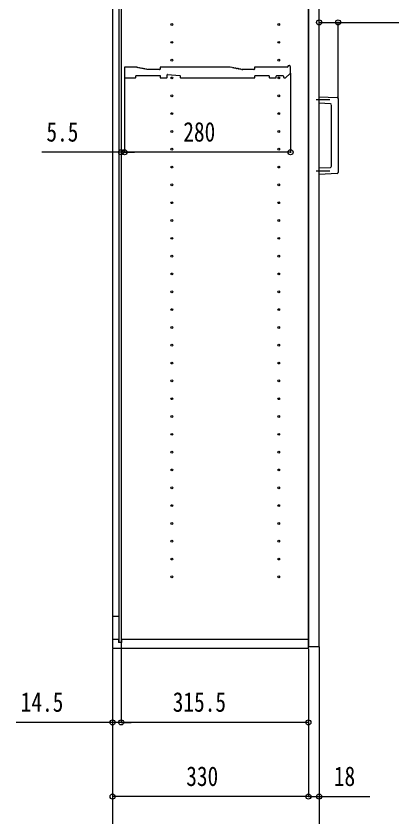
# Model space of a CAD drawing. Units: millimetres, scale not verified. Extents: x -4205 to 4205, y -2970 to 2970.
# Drawn here: x -3618 to -2972, y -1621 to -273 of the extents above; entities that cross this region are included whole.
import ezdxf
from ezdxf.enums import TextEntityAlignment as Align

# ---------------------------------------------------------------- set-up
doc = ezdxf.new("R2010")
doc.units = ezdxf.units.MM
doc.header["$LTSCALE"] = 20
for name, color, linetype in [('0-2_YKK_11', 7, 'Continuous'), ('0-3_YKK_12', 2, 'Continuous'), ('0-4_YKK_13', 4, 'Continuous'), ('0-5_YKK_D', 6, 'Continuous')]:
    doc.layers.add(name, color=color, linetype=linetype)
doc.styles.add('ＭＳ ゴシック', font='')
doc.styles.get('ＭＳ ゴシック').set_extended_font_data('MS Gothic')

msp = doc.modelspace()

# ---------------------------------------------------------------- linework, layer by layer
at = {"layer": '0-2_YKK_11'}
for p, q in [((-3434.98, -359.4), (-3434.98, -376.3)), ((-3431.48, -358.7), (-3434.28, -358.7)), ((-3430.73, -358.97), (-3430.92, -358.9)), ((-3429.23, -358.97), (-3430.73, -358.97)), ((-3429.04, -358.9), (-3429.23, -358.97)), ((-3427.54, -358.9), (-3427.92, -358.9)), ((-3426.04, -358.9), (-3426.42, -358.9)), ((-3424.54, -358.9), (-3424.92, -358.9)), ((-3423.04, -358.9), (-3423.42, -358.9)), ((-3421.54, -358.9), (-3421.92, -358.9)), ((-3420.04, -358.9), (-3420.42, -358.9)), ((-3418.54, -358.9), (-3418.92, -358.9)), ((-3417.04, -358.9), (-3417.42, -358.9)), ((-3416.05, -358.7), (-3416.48, -358.7)), ((-3414.34, -359.01), (-3415.92, -358.71)), ((-3413.46, -359.39), (-3413.83, -359.31)), ((-3411.98, -359.67), (-3412.36, -359.59)), ((-3410.51, -359.95), (-3410.88, -359.88)), ((-3409.04, -360.23), (-3409.41, -360.16)), ((-3407.56, -360.51), (-3407.94, -360.44)), ((-3406.09, -360.79), (-3406.46, -360.72)), ((-3404.61, -361.07), (-3404.99, -361)), ((-3403.14, -361.35), (-3403.52, -361.28)), ((-3401.67, -361.63), (-3402.04, -361.56)), ((-3400.19, -361.91), (-3400.57, -361.84)), ((-3398.72, -362.19), (-3399.1, -362.12)), ((-3397.25, -362.47), (-3397.62, -362.4)), ((-3395.77, -362.75), (-3396.15, -362.68)), ((-3395.05, -362.69), (-3395.19, -362.66)), ((-3394.48, -362.7), (-3394.91, -362.7)), ((-3393.54, -362.9), (-3393.92, -362.9)), ((-3392.04, -362.9), (-3392.42, -362.9)), ((-3390.54, -362.9), (-3390.92, -362.9)), ((-3389.04, -362.9), (-3389.42, -362.9)), ((-3387.54, -362.9), (-3387.92, -362.9)), ((-3386.04, -362.9), (-3386.42, -362.9)), ((-3384.54, -362.9), (-3384.92, -362.9)), ((-3383.04, -362.9), (-3383.42, -362.9)), ((-3381.54, -362.9), (-3381.92, -362.9)), ((-3380.04, -362.9), (-3380.42, -362.9)), ((-3378.54, -362.9), (-3378.92, -362.9)), ((-3377.04, -362.9), (-3377.42, -362.9)), ((-3375.68, -362.7), (-3376.48, -362.7)), ((-3374.98, -359.4), (-3374.98, -362)), ((-3373.48, -358.7), (-3374.28, -358.7)), ((-3372.54, -358.9), (-3372.92, -358.9)), ((-3371.04, -358.9), (-3371.42, -358.9)), ((-3369.54, -358.9), (-3369.92, -358.9)), ((-3368.04, -358.9), (-3368.42, -358.9)), ((-3366.54, -358.9), (-3366.92, -358.9)), ((-3365.04, -358.9), (-3365.42, -358.9)), ((-3363.54, -358.9), (-3363.92, -358.9)), ((-3362.04, -358.9), (-3362.42, -358.9)), ((-3360.54, -358.9), (-3360.92, -358.9)), ((-3359.04, -358.9), (-3359.42, -358.9)), ((-3357.54, -358.9), (-3357.92, -358.9)), ((-3356.04, -358.9), (-3356.42, -358.9)), ((-3354.54, -358.9), (-3354.92, -358.9)), ((-3353.04, -358.9), (-3353.42, -358.9)), ((-3351.54, -358.9), (-3351.92, -358.9)), ((-3350.04, -358.9), (-3350.42, -358.9)), ((-3348.54, -358.9), (-3348.92, -358.9)), ((-3347.04, -358.9), (-3347.42, -358.9)), ((-3345.54, -358.9), (-3345.92, -358.9)), ((-3344.04, -358.9), (-3344.42, -358.9)), ((-3342.54, -358.9), (-3342.92, -358.9)), ((-3341.04, -358.9), (-3341.42, -358.9)), ((-3339.54, -358.9), (-3339.92, -358.9)), ((-3338.04, -358.9), (-3338.42, -358.9)), ((-3336.54, -358.9), (-3336.92, -358.9)), ((-3335.04, -358.9), (-3335.42, -358.9)), ((-3333.54, -358.9), (-3333.92, -358.9)), ((-3332.04, -358.9), (-3332.42, -358.9)), ((-3330.54, -358.9), (-3330.92, -358.9)), ((-3329.04, -358.9), (-3329.42, -358.9)), ((-3327.54, -358.9), (-3327.92, -358.9)), ((-3326.04, -358.9), (-3326.42, -358.9)), ((-3324.54, -358.9), (-3324.92, -358.9)), ((-3323.04, -358.9), (-3323.42, -358.9)), ((-3321.54, -358.9), (-3321.92, -358.9)), ((-3320.04, -358.9), (-3320.42, -358.9)), ((-3318.54, -358.9), (-3318.92, -358.9)), ((-3317.04, -358.9), (-3317.42, -358.9)), ((-3315.54, -358.9), (-3315.92, -358.9)), ((-3314.04, -358.9), (-3314.42, -358.9)), ((-3312.54, -358.9), (-3312.92, -358.9)), ((-3311.04, -358.9), (-3311.42, -358.9)), ((-3309.54, -358.9), (-3309.92, -358.9)), ((-3308.04, -358.9), (-3308.42, -358.9)), ((-3306.54, -358.9), (-3306.92, -358.9)), ((-3305.04, -358.9), (-3305.42, -358.9)), ((-3303.54, -358.9), (-3303.92, -358.9)), ((-3302.04, -358.9), (-3302.42, -358.9)), ((-3300.54, -358.9), (-3300.92, -358.9)), ((-3299.04, -358.9), (-3299.42, -358.9)), ((-3297.54, -358.9), (-3297.92, -358.9)), ((-3296.04, -358.9), (-3296.42, -358.9)), ((-3294.54, -358.9), (-3294.92, -358.9)), ((-3293.04, -358.9), (-3293.42, -358.9)), ((-3291.54, -358.9), (-3291.92, -358.9)), ((-3290.04, -358.9), (-3290.42, -358.9)), ((-3288.54, -358.9), (-3288.92, -358.9)), ((-3287.04, -358.9), (-3287.42, -358.9)), ((-3285.54, -358.9), (-3285.92, -358.9)), ((-3284.04, -358.9), (-3284.42, -358.9)), ((-3282.54, -358.9), (-3282.92, -358.9)), ((-3281.04, -358.9), (-3281.42, -358.9)), ((-3279.54, -358.9), (-3279.92, -358.9)), ((-3278.04, -358.9), (-3278.42, -358.9)), ((-3276.54, -358.9), (-3276.92, -358.9)), ((-3275.04, -358.9), (-3275.42, -358.9)), ((-3273.54, -358.9), (-3273.92, -358.9)), ((-3272.04, -358.9), (-3272.42, -358.9)), ((-3270.54, -358.9), (-3270.92, -358.9)), ((-3269.04, -358.9), (-3269.42, -358.9)), ((-3267.54, -358.9), (-3267.92, -358.9)), ((-3266.04, -358.9), (-3266.42, -358.9)), ((-3264.54, -358.9), (-3264.92, -358.9)), ((-3263.04, -358.9), (-3263.42, -358.9)), ((-3261.54, -358.9), (-3261.92, -358.9)), ((-3260.04, -358.9), (-3260.42, -358.9)), ((-3258.54, -358.9), (-3258.92, -358.9)), ((-3253.36, -359.59), (-3252.98, -359.67)), ((-3251.88, -359.88), (-3251.51, -359.95)), ((-3250.41, -360.16), (-3250.04, -360.23)), ((-3248.94, -360.44), (-3248.56, -360.51)), ((-3247.46, -360.72), (-3247.09, -360.79)), ((-3245.99, -361), (-3245.61, -361.07)), ((-3244.52, -361.28), (-3244.14, -361.35)), ((-3243.04, -361.56), (-3242.67, -361.63)), ((-3241.57, -361.84), (-3241.19, -361.91)), ((-3240.1, -362.12), (-3239.72, -362.19)), ((-3238.62, -362.4), (-3238.25, -362.47)), ((-3237.15, -362.68), (-3236.77, -362.75)), ((-3234.54, -362.9), (-3234.92, -362.9)), ((-3233.04, -362.9), (-3233.42, -362.9)), ((-3231.54, -362.9), (-3231.92, -362.9)), ((-3230.04, -362.9), (-3230.42, -362.9)), ((-3228.54, -362.9), (-3228.92, -362.9)), ((-3227.04, -362.9), (-3227.42, -362.9)), ((-3225.54, -362.9), (-3225.92, -362.9)), ((-3224.04, -362.9), (-3224.42, -362.9)), ((-3222.54, -362.9), (-3222.92, -362.9)), ((-3221.04, -362.9), (-3221.42, -362.9)), ((-3219.54, -362.9), (-3219.92, -362.9)), ((-3218.04, -362.9), (-3218.42, -362.9)), ((-3216.68, -362.7), (-3217.48, -362.7)), ((-3215.98, -359.4), (-3215.98, -362)), ((-3214.48, -358.7), (-3215.28, -358.7)), ((-3213.54, -358.9), (-3213.92, -358.9)), ((-3212.04, -358.9), (-3212.42, -358.9)), ((-3210.54, -358.9), (-3210.92, -358.9)), ((-3209.04, -358.9), (-3209.42, -358.9)), ((-3207.54, -358.9), (-3207.92, -358.9)), ((-3206.04, -358.9), (-3206.42, -358.9)), ((-3204.54, -358.9), (-3204.92, -358.9)), ((-3203.04, -358.9), (-3203.42, -358.9)), ((-3201.54, -358.9), (-3201.92, -358.9)), ((-3200.04, -358.9), (-3200.42, -358.9)), ((-3198.54, -358.9), (-3198.92, -358.9)), ((-3197.04, -358.9), (-3197.42, -358.9)), ((-3195.54, -358.9), (-3195.92, -358.9)), ((-3194.04, -358.9), (-3194.42, -358.9)), ((-3192.54, -358.9), (-3192.92, -358.9)), ((-3191.04, -358.9), (-3191.42, -358.9)), ((-3189.54, -358.9), (-3189.92, -358.9)), ((-3188.04, -358.9), (-3188.42, -358.9)), ((-3186.54, -358.9), (-3186.92, -358.9)), ((-3185.04, -358.9), (-3185.42, -358.9)), ((-3183.54, -358.9), (-3183.92, -358.9)), ((-3182.04, -358.9), (-3182.42, -358.9)), ((-3180.54, -358.9), (-3180.92, -358.9)), ((-3179.04, -358.9), (-3179.42, -358.9)), ((-3177.54, -358.9), (-3177.92, -358.9)), ((-3176.04, -358.9), (-3176.42, -358.9)), ((-3174.54, -358.9), (-3174.92, -358.9)), ((-3173.04, -358.9), (-3173.42, -358.9)), ((-3171.54, -358.9), (-3171.92, -358.9)), ((-3170.04, -358.9), (-3170.42, -358.9)), ((-3168.54, -358.9), (-3168.92, -358.9)), ((-3167.04, -358.9), (-3167.42, -358.9)), ((-3165.54, -358.9), (-3165.92, -358.9)), ((-3164.04, -358.9), (-3164.42, -358.9)), ((-3162.54, -358.9), (-3162.92, -358.9)), ((-3160.6, -358.7), (-3161.98, -358.7)), ((-3154.98, -368.09), (-3154.98, -358.7)), ((-3434.28, -377), (-3416.68, -377)), ((-3415.98, -376.3), (-3415.98, -373.7)), ((-3373.98, -377), (-3363.98, -377)), ((-3362.98, -376), (-3362.98, -371.77)), ((-3362.22, -371.07), (-3341.62, -372.94)), ((-3340.98, -373.64), (-3340.98, -376)), ((-3215.18, -376), (-3215.18, -373.7)), ((-3214.48, -373), (-3191.68, -373)), ((-3190.98, -373.7), (-3190.98, -376)), ((-3189.98, -377), (-3179.98, -377)), ((-3178.98, -376), (-3178.98, -373.7)), ((-3178.28, -373), (-3167.68, -373)), ((-3166.98, -373.7), (-3166.98, -375)), ((-3163.67, -376.51), (-3155.67, -369.6))]:
    msp.add_line(p, q, dxfattribs=at)
for points in [[(-3253.87, -359.29), (-3256.98, -358.7), (-3257.98, -358.7)], [(-3236.05, -362.69), (-3236.19, -362.66), (-3236.05, -362.69)], [(-3235.91, -362.7), (-3235.48, -362.7), (-3235.91, -362.7)], [(-3415.28, -373), (-3374.98, -373), (-3374.98, -376)], [(-3339.98, -377), (-3313.55, -377), (-3313.31, -376.87), (-3312.65, -376.87), (-3312.41, -377), (-3285.55, -377), (-3285.31, -376.87), (-3284.65, -376.87), (-3284.41, -377), (-3257.55, -377), (-3257.31, -376.87), (-3256.65, -376.87), (-3256.41, -377), (-3216.18, -377)]]:
    msp.add_lwpolyline(points, dxfattribs=at)
for centre, radius, start, end in [((-3434.28, -359.4), 0.7, 90, 180), ((-3431.48, -359.58), 0.88, 50.46055, 90), ((-3428.48, -359.58), 0.88, 50.536, 129.53945), ((-3426.98, -359.58), 0.88, 50.536, 129.464), ((-3425.48, -359.58), 0.88, 50.536, 129.464), ((-3423.98, -359.58), 0.88, 50.536, 129.464), ((-3422.48, -359.58), 0.88, 50.536, 129.464), ((-3420.98, -359.58), 0.88, 50.536, 129.464), ((-3419.48, -359.58), 0.88, 50.536, 129.464), ((-3417.98, -359.58), 0.88, 50.536, 129.464), ((-3416.48, -359.58), 0.88, 90, 129.464), ((-3416.05, -359.4), 0.7, 79.2157, 90), ((-3414.51, -359.88), 0.88, 39.75171, 79.2157), ((-3413.03, -360.16), 0.88, 39.75171, 118.6797), ((-3411.56, -360.44), 0.88, 39.75171, 118.6797), ((-3410.09, -360.72), 0.88, 39.75171, 118.6797), ((-3408.61, -361), 0.88, 39.75171, 118.6797), ((-3407.14, -361.28), 0.88, 39.75171, 118.6797), ((-3405.67, -361.56), 0.88, 39.75171, 118.6797), ((-3404.19, -361.84), 0.88, 39.75171, 118.6797), ((-3402.72, -362.12), 0.88, 39.75171, 118.6797), ((-3401.25, -362.4), 0.88, 39.75171, 118.6797), ((-3399.77, -362.68), 0.88, 39.75171, 118.6797), ((-3398.3, -362.96), 0.88, 39.75171, 118.6797), ((-3396.82, -363.24), 0.88, 39.75171, 118.6797), ((-3395.35, -363.53), 0.88, 79.2157, 118.6797), ((-3394.91, -362), 0.7, 259.2157, 270), ((-3394.48, -363.58), 0.88, 50.536, 90), ((-3392.98, -363.58), 0.88, 50.536, 129.464), ((-3391.48, -363.58), 0.88, 50.536, 129.464), ((-3389.98, -363.58), 0.88, 50.536, 129.464), ((-3388.48, -363.58), 0.88, 50.536, 129.464), ((-3386.98, -363.58), 0.88, 50.536, 129.464), ((-3385.48, -363.58), 0.88, 50.536, 129.464), ((-3383.98, -363.58), 0.88, 50.536, 129.464), ((-3382.48, -363.58), 0.88, 50.536, 129.464), ((-3380.98, -363.58), 0.88, 50.536, 129.464), ((-3379.48, -363.58), 0.88, 50.536, 129.464), ((-3377.98, -363.58), 0.88, 50.536, 129.464), ((-3376.48, -363.58), 0.88, 90, 129.464), ((-3375.68, -362), 0.7, 270, 0), ((-3374.28, -359.4), 0.7, 90, 180), ((-3373.48, -359.58), 0.88, 50.536, 90), ((-3371.98, -359.58), 0.88, 50.536, 129.464), ((-3370.48, -359.58), 0.88, 50.536, 129.464), ((-3368.98, -359.58), 0.88, 50.536, 129.464), ((-3367.48, -359.58), 0.88, 50.536, 129.464), ((-3365.98, -359.58), 0.88, 50.536, 129.464), ((-3364.48, -359.58), 0.88, 50.536, 129.464), ((-3362.98, -359.58), 0.88, 50.536, 129.464), ((-3361.48, -359.58), 0.88, 50.536, 129.464), ((-3359.98, -359.58), 0.88, 50.536, 129.464), ((-3358.48, -359.58), 0.88, 50.536, 129.464), ((-3356.98, -359.58), 0.88, 50.536, 129.464), ((-3355.48, -359.58), 0.88, 50.536, 129.464), ((-3353.98, -359.58), 0.88, 50.536, 129.464), ((-3352.48, -359.58), 0.88, 50.536, 129.464), ((-3350.98, -359.58), 0.88, 50.536, 129.464), ((-3349.48, -359.58), 0.88, 50.536, 129.464), ((-3347.98, -359.58), 0.88, 50.536, 129.464), ((-3346.48, -359.58), 0.88, 50.536, 129.464), ((-3344.98, -359.58), 0.88, 50.536, 129.464), ((-3343.48, -359.58), 0.88, 50.536, 129.464), ((-3341.98, -359.58), 0.88, 50.536, 129.464), ((-3340.48, -359.58), 0.88, 50.536, 129.464), ((-3338.98, -359.58), 0.88, 50.536, 129.464), ((-3337.48, -359.58), 0.88, 50.536, 129.464), ((-3335.98, -359.58), 0.88, 50.536, 129.464), ((-3334.48, -359.58), 0.88, 50.536, 129.464), ((-3332.98, -359.58), 0.88, 50.536, 129.464), ((-3331.48, -359.58), 0.88, 50.536, 129.464), ((-3329.98, -359.58), 0.88, 50.536, 129.464), ((-3328.48, -359.58), 0.88, 50.536, 129.464), ((-3326.98, -359.58), 0.88, 50.536, 129.464), ((-3325.48, -359.58), 0.88, 50.536, 129.464), ((-3323.98, -359.58), 0.88, 50.536, 129.464), ((-3322.48, -359.58), 0.88, 50.536, 129.464), ((-3320.98, -359.58), 0.88, 50.536, 129.464), ((-3319.48, -359.58), 0.88, 50.536, 129.464), ((-3317.98, -359.58), 0.88, 50.536, 129.464), ((-3316.48, -359.58), 0.88, 50.536, 129.464), ((-3314.98, -359.58), 0.88, 50.536, 129.464), ((-3313.48, -359.58), 0.88, 50.536, 129.464), ((-3311.98, -359.58), 0.88, 50.536, 129.464), ((-3310.48, -359.58), 0.88, 50.536, 129.464), ((-3308.98, -359.58), 0.88, 50.536, 129.464), ((-3307.48, -359.58), 0.88, 50.536, 129.464), ((-3305.98, -359.58), 0.88, 50.536, 129.464), ((-3304.48, -359.58), 0.88, 50.536, 129.464), ((-3302.98, -359.58), 0.88, 50.536, 129.464), ((-3301.48, -359.58), 0.88, 50.536, 129.464), ((-3299.98, -359.58), 0.88, 50.536, 129.464), ((-3298.48, -359.58), 0.88, 50.536, 129.464), ((-3296.98, -359.58), 0.88, 50.536, 129.464), ((-3295.48, -359.58), 0.88, 50.536, 129.464), ((-3293.98, -359.58), 0.88, 50.536, 129.464), ((-3292.48, -359.58), 0.88, 50.536, 129.464), ((-3290.98, -359.58), 0.88, 50.536, 129.464), ((-3289.48, -359.58), 0.88, 50.536, 129.464), ((-3287.98, -359.58), 0.88, 50.536, 129.464), ((-3286.48, -359.58), 0.88, 50.536, 129.464), ((-3284.98, -359.58), 0.88, 50.536, 129.464), ((-3283.48, -359.58), 0.88, 50.536, 129.464), ((-3281.98, -359.58), 0.88, 50.536, 129.464), ((-3280.48, -359.58), 0.88, 50.536, 129.464), ((-3278.98, -359.58), 0.88, 50.536, 129.464), ((-3277.48, -359.58), 0.88, 50.536, 129.464), ((-3275.98, -359.58), 0.88, 50.536, 129.464), ((-3274.48, -359.58), 0.88, 50.536, 129.464), ((-3272.98, -359.58), 0.88, 50.536, 129.464), ((-3271.48, -359.58), 0.88, 50.536, 129.464), ((-3269.98, -359.58), 0.88, 50.536, 129.464), ((-3268.48, -359.58), 0.88, 50.536, 129.464), ((-3266.98, -359.58), 0.88, 50.536, 129.464), ((-3265.48, -359.58), 0.88, 50.536, 129.464), ((-3263.98, -359.58), 0.88, 50.536, 129.464), ((-3262.48, -359.58), 0.88, 50.536, 129.464), ((-3260.98, -359.58), 0.88, 50.536, 129.464), ((-3259.48, -359.58), 0.88, 50.536, 129.464), ((-3257.98, -359.58), 0.88, 90, 129.464), ((-3254.03, -360.16), 0.88, 39.75171, 79.2157), ((-3252.56, -360.44), 0.88, 39.75171, 118.6797), ((-3251.09, -360.72), 0.88, 39.75171, 118.6797), ((-3249.61, -361), 0.88, 39.75171, 118.6797), ((-3248.14, -361.28), 0.88, 39.75171, 118.6797), ((-3246.67, -361.56), 0.88, 39.75171, 118.6797), ((-3245.19, -361.84), 0.88, 39.75171, 118.6797), ((-3243.72, -362.12), 0.88, 39.75171, 118.6797), ((-3242.25, -362.4), 0.88, 39.75171, 118.6797), ((-3240.77, -362.68), 0.88, 39.75171, 118.6797), ((-3239.3, -362.96), 0.88, 39.75171, 118.6797), ((-3237.82, -363.24), 0.88, 39.75171, 118.6797), ((-3236.35, -363.53), 0.88, 79.2157, 118.6797), ((-3235.91, -362), 0.7, 259.2157, 270), ((-3235.91, -362), 0.7, 259.2157, 270), ((-3235.48, -363.58), 0.88, 50.536, 90), ((-3233.98, -363.58), 0.88, 50.536, 129.464), ((-3232.48, -363.58), 0.88, 50.536, 129.464), ((-3230.98, -363.58), 0.88, 50.536, 129.464), ((-3229.48, -363.58), 0.88, 50.536, 129.464), ((-3227.98, -363.58), 0.88, 50.536, 129.464), ((-3226.48, -363.58), 0.88, 50.536, 129.464), ((-3224.98, -363.58), 0.88, 50.536, 129.464), ((-3223.48, -363.58), 0.88, 50.536, 129.464), ((-3221.98, -363.58), 0.88, 50.536, 129.464), ((-3220.48, -363.58), 0.88, 50.536, 129.464), ((-3218.98, -363.58), 0.88, 50.536, 129.464), ((-3217.48, -363.58), 0.88, 90, 129.464), ((-3216.68, -362), 0.7, 270, 0), ((-3215.28, -359.4), 0.7, 90, 180), ((-3214.48, -359.58), 0.88, 50.536, 90), ((-3212.98, -359.58), 0.88, 50.536, 129.464), ((-3211.48, -359.58), 0.88, 50.536, 129.464), ((-3209.98, -359.58), 0.88, 50.536, 129.464), ((-3208.48, -359.58), 0.88, 50.536, 129.464), ((-3206.98, -359.58), 0.88, 50.536, 129.464), ((-3205.48, -359.58), 0.88, 50.536, 129.464), ((-3203.98, -359.58), 0.88, 50.536, 129.464), ((-3202.48, -359.58), 0.88, 50.536, 129.464), ((-3200.98, -359.58), 0.88, 50.536, 129.464), ((-3199.48, -359.58), 0.88, 50.536, 129.464), ((-3197.98, -359.58), 0.88, 50.536, 129.464), ((-3196.48, -359.58), 0.88, 50.536, 129.464), ((-3194.98, -359.58), 0.88, 50.536, 129.464), ((-3193.48, -359.58), 0.88, 50.536, 129.464), ((-3191.98, -359.58), 0.88, 50.536, 129.464), ((-3190.48, -359.58), 0.88, 50.536, 129.464), ((-3188.98, -359.58), 0.88, 50.536, 129.464), ((-3187.48, -359.58), 0.88, 50.536, 129.464), ((-3185.98, -359.58), 0.88, 50.536, 129.464), ((-3184.48, -359.58), 0.88, 50.536, 129.464), ((-3182.98, -359.58), 0.88, 50.536, 129.464), ((-3181.48, -359.58), 0.88, 50.536, 129.464), ((-3179.98, -359.58), 0.88, 50.536, 129.464), ((-3178.48, -359.58), 0.88, 50.536, 129.464), ((-3176.98, -359.58), 0.88, 50.536, 129.464), ((-3175.48, -359.58), 0.88, 50.536, 129.464), ((-3173.98, -359.58), 0.88, 50.536, 129.464), ((-3172.48, -359.58), 0.88, 50.536, 129.464), ((-3170.98, -359.58), 0.88, 50.536, 129.464), ((-3169.48, -359.58), 0.88, 50.536, 129.464), ((-3167.98, -359.58), 0.88, 50.536, 129.464), ((-3166.48, -359.58), 0.88, 50.536, 129.464), ((-3164.98, -359.58), 0.88, 50.536, 129.464), ((-3163.48, -359.58), 0.88, 50.536, 129.464), ((-3161.98, -359.58), 0.88, 90, 129.464), ((-3160.6, -358), 0.7, 270, 347.36437), ((-3157.48, -358.7), 2.5, 0, 167.36437), ((-3434.28, -376.3), 0.7, 180, 270), ((-3416.68, -376.3), 0.7, 270, 0), ((-3415.28, -373.7), 0.7, 90, 180), ((-3373.98, -376), 1, 180, 270), ((-3363.98, -376), 1, 270, 0), ((-3362.28, -371.77), 0.7, 84.80557, 180), ((-3341.68, -373.64), 0.7, 0, 84.80557), ((-3339.98, -376), 1, 180, 270), ((-3216.18, -376), 1, 270, 0), ((-3214.48, -373.7), 0.7, 90, 180), ((-3191.68, -373.7), 0.7, 0, 90), ((-3189.98, -376), 1, 180, 270), ((-3179.98, -376), 1, 270, 0), ((-3178.28, -373.7), 0.7, 90, 180), ((-3167.68, -373.7), 0.7, 0, 90), ((-3164.98, -375), 2, 180, 310.83872), ((-3156.98, -368.09), 2, 310.83872, 0)]:
    msp.add_arc(centre, radius, start, end, dxfattribs=at)
at = {"layer": '0-3_YKK_12'}
for p, q in [((-3444.48, 843.5), (-3444.48, -1327.5)), ((-3440.48, 843.5), (-3440.48, -1327.5)), ((-3444.48, -1283.5), (-3454.98, -1283.5)), ((-3454.98, -1322), (-3444.98, -1322)), ((-3444.98, -1322), (-3444.98, -1327.5)), ((-3439.98, -1327.5), (-3444.98, -1327.5)), ((-3439.98, -1322), (-3439.98, -1327.5)), ((-3439.98, -1322), (-3124.98, -1322))]:
    msp.add_line(p, q, dxfattribs=at)
for points in [[(-3454.98, -1337), (-3124.98, -1337), (-3124.98, 853), (-3454.98, 853)], [(-3124.98, -1334), (-3106.98, -1334), (-3106.98, 850), (-3124.98, 850)]]:
    msp.add_lwpolyline(points, close=True, dxfattribs=at)
for centre in [(-3354.98, -287), (-3174.98, -287), (-3354.98, -317), (-3174.98, -317), (-3354.98, -347), (-3174.98, -347), (-3354.98, -377), (-3174.98, -377), (-3354.98, -407), (-3174.98, -407), (-3354.98, -437), (-3174.98, -437), (-3354.98, -467), (-3174.98, -467), (-3354.98, -497), (-3174.98, -497), (-3354.98, -527), (-3174.98, -527), (-3354.98, -557), (-3174.98, -557), (-3354.98, -587), (-3174.98, -587), (-3354.98, -617), (-3174.98, -617), (-3354.98, -647), (-3174.98, -647), (-3354.98, -677), (-3174.98, -677), (-3354.98, -707), (-3174.98, -707), (-3354.98, -737), (-3174.98, -737), (-3354.98, -767), (-3174.98, -767), (-3354.98, -797), (-3174.98, -797), (-3354.98, -827), (-3174.98, -827), (-3354.98, -857), (-3174.98, -857), (-3354.98, -887), (-3174.98, -887), (-3354.98, -917), (-3174.98, -917), (-3354.98, -947), (-3174.98, -947), (-3354.98, -977), (-3174.98, -977), (-3354.98, -1007), (-3174.98, -1007), (-3354.98, -1037), (-3174.98, -1037), (-3354.98, -1067), (-3174.98, -1067), (-3354.98, -1097), (-3174.98, -1097), (-3354.98, -1127), (-3174.98, -1127), (-3354.98, -1157), (-3174.98, -1157), (-3354.98, -1187), (-3174.98, -1187), (-3354.98, -1217), (-3174.98, -1217)]:
    msp.add_circle(centre, 1.55, dxfattribs=at)
at = {"layer": '0-4_YKK_13'}
for p, q in [((-3088.93, -414), (-3112.08, -414)), ((-3106.98, -408.49), (-3076.4, -410.1)), ((-3106.98, -419.51), (-3106.98, -408.49)), ((-3074.98, -411.59), (-3074.98, -536.41)), ((-3087.88, -420.51), (-3106.98, -419.51)), ((-3085.98, -525.49), (-3085.98, -422.51)), ((-3088.93, -534), (-3112.08, -534))]:
    msp.add_line(p, q, dxfattribs=at)
msp.add_lwpolyline([(-3076.4, -537.9), (-3106.98, -539.51), (-3106.98, -528.49), (-3087.88, -527.49)], dxfattribs=at)
for centre, radius, start, end in [((-3076.48, -411.59), 1.5, 359.78876, 87.2363), ((-3087.98, -422.51), 2, 0.20478, 86.80473), ((-3087.98, -525.49), 2, 273.20478, 359.80473), ((-3076.48, -536.41), 1.5, 272.78876, 0.2363)]:
    msp.add_arc(centre, radius, start, end, dxfattribs=at)
at = {"layer": '0-5_YKK_D'}
for p, q in [((-3074.98, -410.6), (-3074.98, -282.49)), ((-3434.98, -377.3), (-3434.98, -503)), ((-3434.98, -377.3), (-3434.98, -503)), ((-3154.98, -369.09), (-3154.98, -503)), ((-3440.48, -502), (-3574.48, -502)), ((-3434.98, -502), (-3440.48, -502)), ((-3154.98, -502), (-3434.98, -502)), ((-3434.98, -502), (-3417.98, -502)), ((-3440.48, -1326.75), (-3440.48, -1463)), ((-3440.48, -1326.75), (-3440.48, -1463)), ((-3106.98, -1335), (-3106.98, -1588)), ((-3106.98, -1335), (-3106.98, -1713)), ((-3454.98, -1338), (-3454.98, -1463)), ((-3454.98, -1338), (-3454.98, -1588)), ((-3454.98, -1338), (-3454.98, -1713)), ((-3124.98, -1338), (-3124.98, -1463)), ((-3124.98, -1338), (-3124.98, -1588)), ((-3124.98, -1338), (-3124.98, -1588)), ((-3454.98, -1462), (-3617.78, -1462)), ((-3440.48, -1462), (-3454.98, -1462)), ((-3124.98, -1462), (-3440.48, -1462)), ((-3440.48, -1462), (-3423.48, -1462)), ((-3124.98, -1587), (-3454.98, -1587))]:
    msp.add_line(p, q, dxfattribs=at)
for points in [[(-3106.98, -283.49), (-3074.98, -283.49), (-2972.18, -283.49)], [(-3124.98, -1587), (-3106.98, -1587), (-3021.18, -1587)]]:
    msp.add_lwpolyline(points, dxfattribs=at)
for centre in [(-3106.98, -283.49), (-3074.98, -283.49), (-3440.48, -502), (-3434.98, -502), (-3434.98, -502), (-3154.98, -502), (-3454.98, -1462), (-3440.48, -1462), (-3440.48, -1462), (-3124.98, -1462), (-3454.98, -1587), (-3124.98, -1587), (-3124.98, -1587), (-3106.98, -1587)]:
    msp.add_circle(centre, 4.25, dxfattribs=at)

# ---------------------------------------------------------------- texts
at = {"layer": '0-5_YKK_D', "style": 'ＭＳ ゴシック', "width": 0.8}
for s, p in [('5.5', (-3566.48, -494)), ('280', (-3335.78, -494)), ('14.5', (-3609.78, -1454)), ('315.5', (-3353.53, -1454)), ('330', (-3330.78, -1579)), ('18', (-3081.98, -1579))]:
    msp.add_text(s, height=32.99, dxfattribs=at).set_placement(p, align=Align.BOTTOM_LEFT)

doc.saveas('drawing.dxf')
